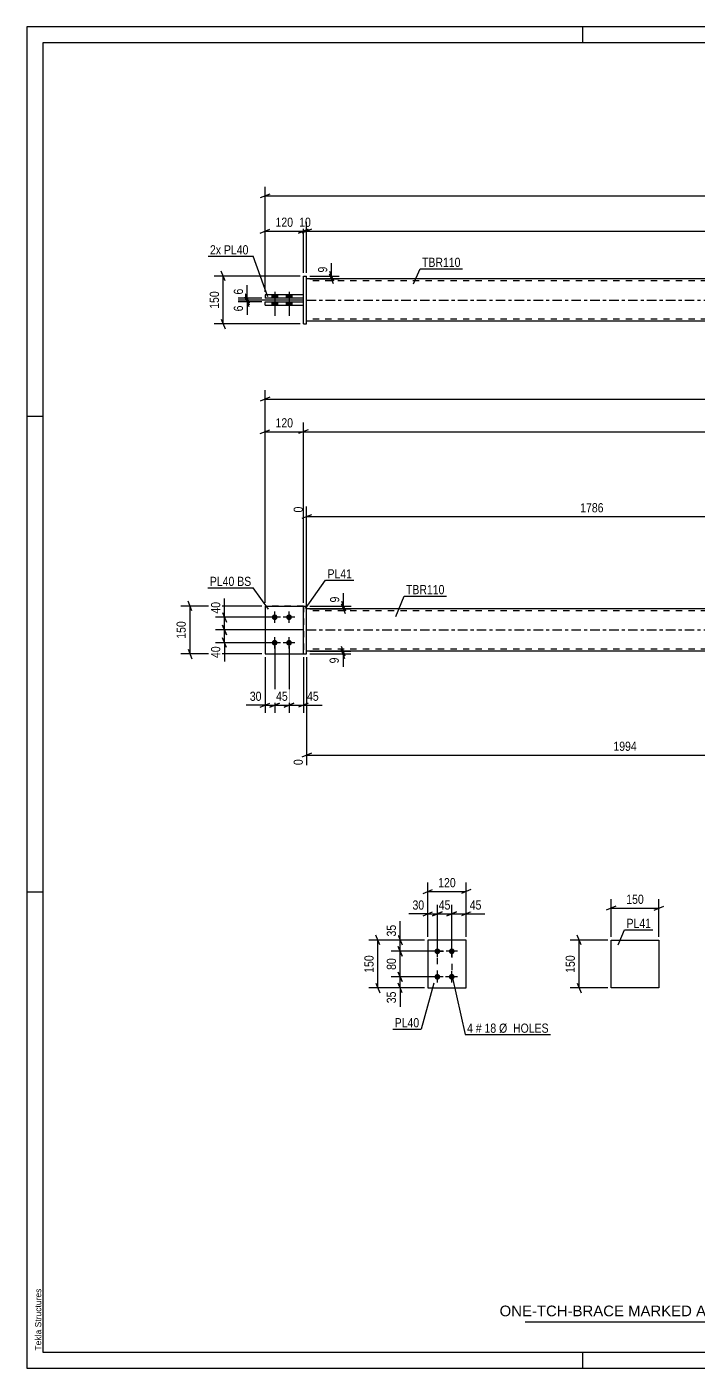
# Model space of a CAD drawing. Header units: millimetres. Extents: x 0 to 594, y 0 to 420.
# Drawn here: x 0 to 210.1, y 0 to 420 of the extents above; entities that cross this region are included whole.
import ezdxf

# ---------------------------------------------------------------- set-up
doc = ezdxf.new("R2010")
doc.units = ezdxf.units.MM
doc.linetypes.add('DXK_LINE_DOT2', pattern=[3.9198, 1.9599, -1.9599])
doc.linetypes.add('DXK_LINE_DOT3', pattern=[5.9187, 2.979, -0.9799, 0.9799, -0.9799])
doc.styles.add('Arial', font='ARIAL.TTF', dxfattribs={"height": 0.2})
doc.styles.add('Arial Narrow', font='ARIALN.TTF', dxfattribs={"height": 0.2})

# ---------------------------------------------------------------- blocks, each defined once
blk = doc.blocks.new('Unknown-581559896-1128')
at = {"color": 5, "linetype": 'Continuous'}
for p, q in [((594, 420), (0, 420)), ((0, 420), (0, 0)), ((174, 415), (174, 420)), ((589, 415), (5, 415)), ((5, 415), (5, 5)), ((5, 298), (0, 298)), ((5, 149), (0, 149)), ((5, 5), (589, 5)), ((174, 0), (174, 5)), ((0, 0), (594, 0))]:
    blk.add_line(p, q, dxfattribs=at)
at = {"color": 174, "linetype": 'Continuous', "style": 'Arial'}
blk.add_text('Tekla Structures', height=1.9102, rotation=90, dxfattribs=at).set_placement((4.5, 5.5))
blk = doc.blocks.new('Part-581559896-1555 - 1539')
at = {"color": 2, "linetype": 'Continuous'}
for p, q in [((125.51, 134.04), (125.51, 119.04)), ((137.51, 134.04), (125.51, 134.04)), ((137.51, 119.04), (137.51, 134.04)), ((125.51, 119.04), (137.51, 119.04))]:
    blk.add_line(p, q, dxfattribs=at)
blk = doc.blocks.new('Bolt-581559896-1560 - 1539')
at = {"linetype": 'Continuous'}
for points in [[(128.51, 129.64, -1), (128.51, 131.44, -1)], [(133.01, 129.64, -1), (133.01, 131.44, -1)], [(128.51, 121.64, -1), (128.51, 123.44, -1)], [(133.01, 121.64, -1), (133.01, 123.44, -1)]]:
    blk.add_hatch(color=1, dxfattribs=at).paths.add_polyline_path(points)
at = {"color": 1, "linetype": 'Continuous'}
for p, q in [((130.31, 130.54), (126.71, 130.54)), ((128.51, 128.74), (128.51, 132.34)), ((134.81, 130.54), (131.21, 130.54)), ((133.01, 128.74), (133.01, 132.34)), ((130.31, 122.54), (126.71, 122.54)), ((128.51, 120.74), (128.51, 124.34)), ((134.81, 122.54), (131.21, 122.54)), ((133.01, 120.74), (133.01, 124.34))]:
    blk.add_line(p, q, dxfattribs=at)
blk = doc.blocks.new('Bolt-581559896-1912 - 1907')
at = {"linetype": 'Continuous'}
for points in [[(77.58, 234.24, -1), (77.58, 236.04, -1)], [(82.08, 234.24, -1), (82.08, 236.04, -1)], [(77.58, 226.24, -1), (77.58, 228.04, -1)], [(82.08, 226.24, -1), (82.08, 228.04, -1)]]:
    blk.add_hatch(color=1, dxfattribs=at).paths.add_polyline_path(points)
at = {"color": 1, "linetype": 'Continuous'}
for p, q in [((77.58, 233.34), (77.58, 236.94)), ((82.08, 233.34), (82.08, 236.94)), ((79.38, 235.14), (75.78, 235.14)), ((83.88, 235.14), (80.28, 235.14)), ((79.38, 227.14), (75.78, 227.14)), ((77.58, 225.34), (77.58, 228.94)), ((83.88, 227.14), (80.28, 227.14)), ((82.08, 225.34), (82.08, 228.94))]:
    blk.add_line(p, q, dxfattribs=at)
blk = doc.blocks.new('Part-581559896-1923 - 1907')
at = {"color": 2, "linetype": 'Continuous'}
for p, q in [((86.58, 223.64), (86.58, 238.64)), ((86.58, 238.64), (87.58, 238.64)), ((87.58, 223.64), (87.58, 238.64)), ((86.58, 223.64), (87.58, 223.64))]:
    blk.add_line(p, q, dxfattribs=at)
blk = doc.blocks.new('Part-581559896-1928 - 1907')
at = {"color": 7, "linetype": 'DXK_LINE_DOT2'}
for p, q in [((74.58, 238.64), (74.58, 223.64)), ((74.58, 238.64), (86.58, 238.64)), ((86.58, 238.64), (86.58, 223.64)), ((74.58, 223.64), (86.58, 223.64))]:
    blk.add_line(p, q, dxfattribs=at)
blk = doc.blocks.new('Part-581559896-1933 - 1907')
at = {"color": 2, "linetype": 'Continuous'}
for p, q in [((74.58, 238.64), (74.58, 223.64)), ((74.58, 238.64), (86.58, 238.64)), ((74.58, 223.64), (86.58, 223.64))]:
    blk.add_line(p, q, dxfattribs=at)
at = {"color": 7, "linetype": 'DXK_LINE_DOT2'}
for q in [(74.58, 238.64), (86.58, 223.64)]:
    blk.add_line((86.58, 238.64), q, dxfattribs=at)
blk = doc.blocks.new('Part-581559896-1943 - 1907')
at = {"linetype": 'Continuous'}
blk.add_hatch(color=2, dxfattribs=at).paths.add_polyline_path([(426, 224.54), (425.2, 225.94), (426.8, 225.94)])
at = {"color": 2, "linetype": 'Continuous'}
for p, q in [((456, 237.74), (87.58, 237.74)), ((456, 224.54), (87.58, 224.54)), ((426, 224.54), (425.2, 225.94)), ((425.2, 225.94), (426.8, 225.94)), ((426.8, 225.94), (426, 224.54))]:
    blk.add_line(p, q, dxfattribs=at)
at = {"color": 7, "linetype": 'DXK_LINE_DOT2'}
for p, q in [((87.58, 224.54), (87.58, 237.74)), ((456, 237.14), (87.58, 237.14)), ((270.55, 237.74), (270.55, 237.14)), ((298.48, 237.74), (298.48, 237.14)), ((456, 237.74), (456, 224.54)), ((456, 225.14), (87.58, 225.14)), ((286.09, 224.54), (286.09, 225.14)), ((314.01, 224.54), (314.01, 225.14))]:
    blk.add_line(p, q, dxfattribs=at)
at = {"color": 7, "linetype": 'DXK_LINE_DOT3'}
blk.add_line((87.58, 231.14), (456, 231.14), dxfattribs=at)
at = {"color": 2, "linetype": 'Continuous'}
blk.add_circle((426, 225.44), 1, dxfattribs=at)
blk = doc.blocks.new('Bolt-581559896-2355 - 2348')
at = {"linetype": 'Continuous'}
for points in [[(76.68, 335.05), (78.48, 335.05), (78.48, 336.05), (76.68, 336.05)], [(76.68, 335.05), (78.48, 335.05), (78.48, 336.05), (76.68, 336.05)], [(81.18, 335.05), (82.98, 335.05), (82.98, 336.05), (81.18, 336.05)], [(81.18, 335.05), (82.98, 335.05), (82.98, 336.05), (81.18, 336.05)], [(76.68, 332.85), (78.48, 332.85), (78.48, 333.85), (76.68, 333.85)], [(76.68, 332.85), (78.48, 332.85), (78.48, 333.85), (76.68, 333.85)], [(81.18, 332.85), (82.98, 332.85), (82.98, 333.85), (81.18, 333.85)], [(81.18, 332.85), (82.98, 332.85), (82.98, 333.85), (81.18, 333.85)]]:
    blk.add_hatch(color=1, dxfattribs=at).paths.add_polyline_path(points)
at = {"color": 1, "linetype": 'Continuous'}
for p, q in [((76.68, 336.05), (76.68, 335.05)), ((76.68, 336.05), (76.68, 335.05)), ((77.58, 337.05), (77.58, 329.55)), ((77.58, 337.05), (77.58, 329.55)), ((78.48, 336.05), (78.48, 335.05)), ((78.48, 336.05), (78.48, 335.05)), ((81.18, 336.05), (81.18, 335.05)), ((81.18, 336.05), (81.18, 335.05)), ((82.08, 337.05), (82.08, 329.55)), ((82.08, 337.05), (82.08, 329.55)), ((82.98, 336.05), (82.98, 335.05)), ((82.98, 336.05), (82.98, 335.05)), ((76.68, 333.85), (76.68, 332.85)), ((76.68, 333.85), (76.68, 332.85)), ((78.48, 333.85), (78.48, 332.85)), ((78.48, 333.85), (78.48, 332.85)), ((81.18, 333.85), (81.18, 332.85)), ((81.18, 333.85), (81.18, 332.85)), ((82.98, 333.85), (82.98, 332.85)), ((82.98, 333.85), (82.98, 332.85))]:
    blk.add_line(p, q, dxfattribs=at)
blk = doc.blocks.new('Part-581559896-2362 - 2348')
at = {"color": 2, "linetype": 'Continuous'}
for p, q in [((74.58, 336.05), (74.58, 335.05)), ((86.58, 336.05), (74.58, 336.05)), ((86.58, 335.05), (86.58, 336.05)), ((86.58, 335.05), (74.58, 335.05))]:
    blk.add_line(p, q, dxfattribs=at)
blk = doc.blocks.new('Part-581559896-2357 - 2348')
at = {"color": 2, "linetype": 'Continuous'}
for p, q in [((86.58, 326.95), (86.58, 341.95)), ((86.58, 341.95), (87.58, 341.95)), ((87.58, 326.95), (87.58, 341.95)), ((86.58, 326.95), (87.58, 326.95))]:
    blk.add_line(p, q, dxfattribs=at)
blk = doc.blocks.new('Part-581559896-2367 - 2348')
at = {"color": 2, "linetype": 'Continuous'}
for p, q in [((74.58, 332.85), (74.58, 333.85)), ((74.58, 333.85), (86.58, 333.85)), ((74.58, 332.85), (86.58, 332.85)), ((86.58, 332.85), (86.58, 333.85))]:
    blk.add_line(p, q, dxfattribs=at)
blk = doc.blocks.new('Part-581559896-2387 - 2348')
at = {"linetype": 'Continuous'}
blk.add_hatch(color=2, dxfattribs=at).paths.add_polyline_path([(426, 334.45), (425.2, 335.85), (426.8, 335.85)])
at = {"color": 2, "linetype": 'Continuous'}
for p, q in [((456, 341.05), (87.58, 341.05)), ((270.55, 335.05), (270.55, 335.15)), ((270.55, 335.15), (298.48, 335.15)), ((270.55, 333.85), (270.55, 333.75)), ((270.55, 333.75), (298.48, 333.75)), ((286.09, 335.15), (286.09, 335.05)), ((286.09, 333.75), (286.09, 333.85)), ((298.48, 335.15), (298.48, 333.75)), ((426, 334.45), (425.2, 335.85)), ((425.2, 335.85), (426.8, 335.85)), ((426.8, 335.85), (426, 334.45)), ((456, 327.85), (87.58, 327.85))]:
    blk.add_line(p, q, dxfattribs=at)
at = {"color": 7, "linetype": 'DXK_LINE_DOT2'}
for p, q in [((87.58, 327.85), (87.58, 341.05)), ((456, 340.45), (87.58, 340.45)), ((456, 327.85), (456, 341.05)), ((270.55, 335.15), (270.55, 333.85)), ((286.09, 335.15), (314.01, 335.15)), ((286.09, 335.05), (286.09, 335.15)), ((286.09, 333.85), (286.09, 335.05)), ((314.01, 333.75), (286.09, 333.75)), ((314.01, 335.15), (314.01, 333.75)), ((456, 328.45), (87.58, 328.45))]:
    blk.add_line(p, q, dxfattribs=at)
at = {"color": 7, "linetype": 'DXK_LINE_DOT3'}
blk.add_line((87.58, 334.45), (456, 334.45), dxfattribs=at)
at = {"color": 2, "linetype": 'Continuous'}
blk.add_circle((426, 335.35), 1, dxfattribs=at)
blk = doc.blocks.new('Part-581559896-1515 - 1499')
at = {"color": 2, "linetype": 'Continuous'}
for p, q in [((182.87, 134.04), (197.87, 134.04)), ((182.87, 119.04), (182.87, 134.04)), ((197.87, 134.04), (197.87, 119.04)), ((197.87, 119.04), (182.87, 119.04))]:
    blk.add_line(p, q, dxfattribs=at)
blk = doc.blocks.new('Rectangle-581559896-1675 - 1539')
at = {"color": 1, "linetype": 'DXK_LINE_DOT2'}
blk.add_lwpolyline([(128.51, 130.54), (133.01, 130.54), (133.01, 122.54), (128.51, 122.54), (128.51, 130.54)], close=True, dxfattribs=at)
blk = doc.blocks.new('StraightDimension-581559896-1562 - 1539')
at = {"color": 7, "linetype": 'Continuous'}
for p, q in [((125.51, 135.04), (125.51, 152.09)), ((137.51, 135.04), (137.51, 152.09)), ((124.01, 148.64), (127.01, 149.84)), ((125.51, 149.24), (137.51, 149.24)), ((139.01, 149.84), (136.01, 148.64))]:
    blk.add_line(p, q, dxfattribs=at)
at = {"color": 0}
blk.add_wipeout([(134.85, 149.99), (134.85, 154.19), (128.16, 154.19), (128.16, 149.99)], dxfattribs=at)
at = {"color": 3, "style": 'Arial Narrow'}
blk.add_text('120', height=2.863, dxfattribs=at).set_placement((128.76, 150.59))
blk = doc.blocks.new('StraightDimension-581559896-1662 - 1539')
at = {"color": 7, "linetype": 'Continuous'}
for p, q in [((127.51, 122.54), (114.03, 122.54)), ((116.28, 124.04), (117.48, 121.04)), ((116.88, 119.04), (116.88, 122.54)), ((124.51, 119.04), (114.03, 119.04)), ((117.48, 117.54), (116.28, 120.54))]:
    blk.add_line(p, q, dxfattribs=at)
at = {"color": 0}
blk.add_wipeout([(116.13, 118.51), (111.93, 118.51), (111.93, 113.66), (116.13, 113.66)], dxfattribs=at)
at = {"color": 7, "linetype": 'Continuous'}
blk.add_line((116.88, 119.04), (116.88, 113.13), dxfattribs=at)
blk.add_line((116.88, 119.04), (116.88, 113.13), dxfattribs=at)
at = {"color": 3, "style": 'Arial Narrow'}
blk.add_text('35', height=2.863, rotation=90.0002, dxfattribs=at).set_placement((115.53, 114.26))
blk = doc.blocks.new('StraightDimension-581559896-1598 - 1539')
at = {"color": 7, "linetype": 'Continuous'}
for p, q in [((127.01, 141.64), (130.01, 142.84)), ((128.51, 131.54), (128.51, 145.09)), ((134.51, 142.84), (131.51, 141.64)), ((133.01, 131.54), (133.01, 145.09)), ((128.51, 142.24), (133.01, 142.24))]:
    blk.add_line(p, q, dxfattribs=at)
at = {"color": 0}
blk.add_wipeout([(133.18, 142.99), (133.18, 147.19), (128.33, 147.19), (128.33, 142.99)], dxfattribs=at)
at = {"color": 3, "style": 'Arial Narrow'}
blk.add_text('45', height=2.863, dxfattribs=at).set_placement((128.93, 143.59))
blk = doc.blocks.new('StraightDimension-581559896-1582 - 1539')
at = {"color": 7, "linetype": 'Continuous'}
for p, q in [((131.51, 141.64), (134.51, 142.84)), ((133.01, 131.54), (133.01, 145.09)), ((139.01, 142.84), (136.01, 141.64)), ((137.51, 135.04), (137.51, 145.09)), ((133.01, 142.24), (137.51, 142.24))]:
    blk.add_line(p, q, dxfattribs=at)
at = {"color": 0}
blk.add_wipeout([(142.89, 142.99), (142.89, 147.19), (138.03, 147.19), (138.03, 142.99)], dxfattribs=at)
at = {"color": 7, "linetype": 'Continuous'}
blk.add_line((137.51, 142.24), (143.41, 142.24), dxfattribs=at)
blk.add_line((137.51, 142.24), (143.41, 142.24), dxfattribs=at)
at = {"color": 3, "style": 'Arial Narrow'}
blk.add_text('45', height=2.863, dxfattribs=at).set_placement((138.63, 143.59))
blk = doc.blocks.new('StraightDimension-581559896-1608 - 1539')
at = {"color": 7, "linetype": 'Continuous'}
for p, q in [((124.01, 141.64), (127.01, 142.84)), ((125.51, 135.04), (125.51, 145.09)), ((130.01, 142.84), (127.01, 141.64)), ((128.51, 131.54), (128.51, 145.09)), ((125.51, 142.24), (128.51, 142.24))]:
    blk.add_line(p, q, dxfattribs=at)
at = {"color": 0}
blk.add_wipeout([(124.98, 142.99), (124.98, 147.19), (120.12, 147.19), (120.12, 142.99)], dxfattribs=at)
at = {"color": 7, "linetype": 'Continuous'}
blk.add_line((125.51, 142.24), (119.6, 142.24), dxfattribs=at)
blk.add_line((125.51, 142.24), (119.6, 142.24), dxfattribs=at)
at = {"color": 3, "style": 'Arial Narrow'}
blk.add_text('30', height=2.863, dxfattribs=at).set_placement((120.72, 143.59))
blk = doc.blocks.new('StraightDimension-581559896-1622 - 1539')
at = {"color": 7, "linetype": 'Continuous'}
for p, q in [((110.48, 132.54), (109.28, 135.54)), ((124.51, 134.04), (107.03, 134.04)), ((109.88, 119.04), (109.88, 134.04)), ((124.51, 119.04), (107.03, 119.04)), ((109.28, 120.54), (110.48, 117.54))]:
    blk.add_line(p, q, dxfattribs=at)
at = {"color": 0}
blk.add_wipeout([(109.13, 129.88), (104.93, 129.88), (104.93, 123.19), (109.13, 123.19)], dxfattribs=at)
at = {"color": 3, "style": 'Arial Narrow'}
blk.add_text('150', height=2.863, rotation=90.0002, dxfattribs=at).set_placement((108.53, 123.79))
blk = doc.blocks.new('StraightDimension-581559896-1639 - 1539')
at = {"color": 7, "linetype": 'Continuous'}
for p, q in [((116.28, 135.54), (117.48, 132.54)), ((124.51, 134.04), (114.03, 134.04)), ((127.51, 130.54), (114.03, 130.54)), ((117.48, 129.04), (116.28, 132.04)), ((116.88, 130.54), (116.88, 134.04))]:
    blk.add_line(p, q, dxfattribs=at)
at = {"color": 0}
blk.add_wipeout([(116.13, 139.42), (111.93, 139.42), (111.93, 134.56), (116.13, 134.56)], dxfattribs=at)
at = {"color": 7, "linetype": 'Continuous'}
blk.add_line((116.88, 134.04), (116.88, 139.94), dxfattribs=at)
blk.add_line((116.88, 134.04), (116.88, 139.94), dxfattribs=at)
at = {"color": 3, "style": 'Arial Narrow'}
blk.add_text('35', height=2.863, rotation=90.0002, dxfattribs=at).set_placement((115.53, 135.16))
blk = doc.blocks.new('StraightDimension-581559896-1652 - 1539')
at = {"color": 7, "linetype": 'Continuous'}
for p, q in [((127.51, 130.54), (114.03, 130.54)), ((116.28, 132.04), (117.48, 129.04)), ((116.88, 122.54), (116.88, 130.54)), ((127.51, 122.54), (114.03, 122.54)), ((117.48, 121.04), (116.28, 124.04))]:
    blk.add_line(p, q, dxfattribs=at)
at = {"color": 0}
blk.add_wipeout([(116.13, 128.96), (111.93, 128.96), (111.93, 124.11), (116.13, 124.11)], dxfattribs=at)
at = {"color": 3, "style": 'Arial Narrow'}
blk.add_text('80', height=2.863, rotation=90.0002, dxfattribs=at).set_placement((115.53, 124.71))
blk = doc.blocks.new('StraightDimension-581559896-2163 - 1907')
at = {"color": 7, "linetype": 'Continuous'}
for p, q in [((98.53, 240.14), (99.73, 237.14)), ((88.58, 238.64), (101.53, 238.64)), ((88.58, 237.74), (101.53, 237.74)), ((99.73, 236.24), (98.53, 239.24)), ((99.13, 237.74), (99.13, 238.64))]:
    blk.add_line(p, q, dxfattribs=at)
at = {"color": 0}
blk.add_wipeout([(98.38, 242.19), (94.18, 242.19), (94.18, 239.16), (98.38, 239.16)], dxfattribs=at)
at = {"color": 7, "linetype": 'Continuous'}
blk.add_line((99.13, 238.64), (99.13, 242.72), dxfattribs=at)
blk.add_line((99.13, 238.64), (99.13, 242.72), dxfattribs=at)
at = {"color": 3, "style": 'Arial Narrow'}
blk.add_text('9', height=2.86, rotation=90.0002, dxfattribs=at).set_placement((97.78, 239.76))
blk = doc.blocks.new('StraightDimension-581559896-2239 - 1907')
at = {"color": 7, "linetype": 'Continuous'}
for p, q in [((82.08, 226.14), (82.08, 205.21)), ((86.58, 222.64), (86.58, 205.21)), ((80.58, 207.01), (83.58, 208.21)), ((82.08, 207.61), (86.58, 207.61)), ((88.08, 208.21), (85.08, 207.01))]:
    blk.add_line(p, q, dxfattribs=at)
at = {"color": 0}
blk.add_wipeout([(91.96, 208.36), (91.96, 212.56), (87.1, 212.56), (87.1, 208.36)], dxfattribs=at)
at = {"color": 7, "linetype": 'Continuous'}
blk.add_line((86.58, 207.61), (92.48, 207.61), dxfattribs=at)
blk.add_line((86.58, 207.61), (92.48, 207.61), dxfattribs=at)
at = {"color": 3, "style": 'Arial Narrow'}
blk.add_text('45', height=2.863, dxfattribs=at).set_placement((87.7, 208.96))
blk = doc.blocks.new('StraightDimension-581559896-2253 - 1907')
at = {"color": 7, "linetype": 'Continuous'}
for p, q in [((266.15, 248.18), (266.15, 275.24)), ((87.58, 238.74), (87.58, 269.76)), ((89.08, 267.23), (86.08, 266.03)), ((87.58, 266.63), (266.15, 266.63)), ((264.65, 266.03), (267.65, 267.23))]:
    blk.add_line(p, q, dxfattribs=at)
at = {"color": 0, "linetype": 'Continuous'}
for points in [[(265.55, 275.84), (261.35, 275.84), (261.35, 267.33), (265.55, 267.33)], [(86.98, 270.36), (82.78, 270.36), (82.78, 267.33), (86.98, 267.33)]]:
    blk.add_wipeout(points, dxfattribs=at)
at = {"color": 0}
blk.add_wipeout([(181.12, 267.38), (181.12, 271.58), (172.61, 271.58), (172.61, 267.38)], dxfattribs=at)
at = {"color": 3, "linetype": 'Continuous', "style": 'Arial Narrow'}
for s, height, p in [('1786', 2.863, (264.95, 267.93)), ('0', 2.86, (86.38, 267.93))]:
    blk.add_text(s, height=height, rotation=90.0002, dxfattribs=at).set_placement(p)
at = {"color": 3, "style": 'Arial Narrow'}
blk.add_text('1786', height=2.863, dxfattribs=at).set_placement((173.21, 267.98))
blk = doc.blocks.new('StraightDimension-581559896-1990 - 1907')
at = {"color": 7, "linetype": 'Continuous'}
for p, q in [((86.58, 239.64), (86.58, 296.07)), ((456, 239.64), (456, 296.07)), ((88.08, 293.82), (85.08, 292.62)), ((86.58, 293.22), (456, 293.22)), ((454.5, 292.62), (457.5, 293.82))]:
    blk.add_line(p, q, dxfattribs=at)
at = {"color": 0}
blk.add_wipeout([(275.54, 293.97), (275.54, 298.17), (267.03, 298.17), (267.03, 293.97)], dxfattribs=at)
at = {"color": 3, "style": 'Arial Narrow'}
blk.add_text('3694', height=2.863, dxfattribs=at).set_placement((267.63, 294.57))
blk = doc.blocks.new('StraightDimension-581559896-2001 - 1907')
at = {"color": 7, "linetype": 'Continuous'}
for p, q in [((74.58, 239.64), (74.58, 296.07)), ((86.58, 239.64), (86.58, 296.07)), ((73.08, 292.62), (76.08, 293.82)), ((74.58, 293.22), (86.58, 293.22)), ((88.08, 293.82), (85.08, 292.62))]:
    blk.add_line(p, q, dxfattribs=at)
at = {"color": 0}
blk.add_wipeout([(83.92, 293.97), (83.92, 298.17), (77.24, 298.17), (77.24, 293.97)], dxfattribs=at)
at = {"color": 3, "style": 'Arial Narrow'}
blk.add_text('120', height=2.863, dxfattribs=at).set_placement((77.84, 294.57))
blk = doc.blocks.new('StraightDimension-581559896-2073 - 1907')
at = {"color": 7, "linetype": 'Continuous'}
for p, q in [((51.68, 237.14), (50.48, 240.14)), ((73.58, 238.64), (48.23, 238.64)), ((51.08, 223.64), (51.08, 238.64)), ((73.58, 223.64), (48.23, 223.64)), ((50.48, 225.14), (51.68, 222.14))]:
    blk.add_line(p, q, dxfattribs=at)
at = {"color": 0}
blk.add_wipeout([(50.33, 234.48), (46.13, 234.48), (46.13, 227.8), (50.33, 227.8)], dxfattribs=at)
at = {"color": 3, "style": 'Arial Narrow'}
blk.add_text('150', height=2.863, rotation=90.0002, dxfattribs=at).set_placement((49.73, 228.4))
blk = doc.blocks.new('StraightDimension-581559896-2215 - 1907')
at = {"color": 7, "linetype": 'Continuous'}
for p, q in [((87.58, 222.64), (87.58, 188.83)), ((286.93, 223.54), (286.93, 183.35)), ((89.08, 192.56), (86.08, 191.36)), ((87.58, 191.96), (286.93, 191.96)), ((285.43, 191.36), (288.43, 192.56))]:
    blk.add_line(p, q, dxfattribs=at)
at = {"color": 0}
blk.add_wipeout([(191.51, 192.71), (191.51, 196.91), (183, 196.91), (183, 192.71)], dxfattribs=at)
at = {"color": 0, "linetype": 'Continuous'}
for points in [[(86.98, 191.26), (82.78, 191.26), (82.78, 188.23), (86.98, 188.23)], [(286.33, 191.26), (282.13, 191.26), (282.13, 182.75), (286.33, 182.75)]]:
    blk.add_wipeout(points, dxfattribs=at)
at = {"color": 3, "style": 'Arial Narrow'}
blk.add_text('1994', height=2.863, dxfattribs=at).set_placement((183.6, 193.31))
at = {"color": 3, "linetype": 'Continuous', "style": 'Arial Narrow'}
for s, height, p in [('0', 2.86, (86.38, 188.83)), ('1994', 2.863, (285.73, 183.35))]:
    blk.add_text(s, height=height, rotation=90.0002, dxfattribs=at).set_placement(p)
blk = doc.blocks.new('StraightDimension-581559896-2304 - 1907')
at = {"color": 7, "linetype": 'Continuous'}
for p, q in [((76.08, 303.99), (73.08, 302.79)), ((74.58, 239.64), (74.58, 306.24)), ((74.58, 303.39), (469, 303.39)), ((467.5, 302.79), (470.5, 303.99)), ((469, 239.64), (469, 306.24))]:
    blk.add_line(p, q, dxfattribs=at)
at = {"color": 0}
blk.add_wipeout([(276.04, 304.14), (276.04, 308.34), (267.53, 308.34), (267.53, 304.14)], dxfattribs=at)
at = {"color": 3, "style": 'Arial Narrow'}
blk.add_text('3944', height=2.863, dxfattribs=at).set_placement((268.13, 304.74))
blk = doc.blocks.new('StraightDimension-581559896-2136 - 1907')
at = {"color": 7, "linetype": 'Continuous'}
for p, q in [((61.28, 236.64), (62.48, 233.64)), ((76.58, 235.14), (59.03, 235.14)), ((86.58, 231.14), (59.03, 231.14)), ((62.48, 229.64), (61.28, 232.64)), ((61.88, 231.14), (61.88, 235.14))]:
    blk.add_line(p, q, dxfattribs=at)
at = {"color": 0}
blk.add_wipeout([(61.13, 240.52), (56.93, 240.52), (56.93, 235.66), (61.13, 235.66)], dxfattribs=at)
at = {"color": 7, "linetype": 'Continuous'}
blk.add_line((61.88, 235.14), (61.88, 241.04), dxfattribs=at)
blk.add_line((61.88, 235.14), (61.88, 241.04), dxfattribs=at)
at = {"color": 3, "style": 'Arial Narrow'}
blk.add_text('40', height=2.863, rotation=90.0002, dxfattribs=at).set_placement((60.53, 236.26))
blk = doc.blocks.new('StraightDimension-581559896-2149 - 1907')
at = {"color": 7, "linetype": 'Continuous'}
for p, q in [((86.58, 231.14), (59.03, 231.14)), ((61.28, 232.64), (62.48, 229.64)), ((61.88, 227.14), (61.88, 231.14)), ((76.58, 227.14), (59.03, 227.14)), ((62.48, 225.64), (61.28, 228.64))]:
    blk.add_line(p, q, dxfattribs=at)
at = {"color": 0}
blk.add_wipeout([(61.13, 226.61), (56.93, 226.61), (56.93, 221.76), (61.13, 221.76)], dxfattribs=at)
at = {"color": 7, "linetype": 'Continuous'}
blk.add_line((61.88, 227.14), (61.88, 221.23), dxfattribs=at)
blk.add_line((61.88, 227.14), (61.88, 221.23), dxfattribs=at)
at = {"color": 3, "style": 'Arial Narrow'}
blk.add_text('40', height=2.863, rotation=90.0002, dxfattribs=at).set_placement((60.53, 222.36))
blk = doc.blocks.new('StraightDimension-581559896-2172 - 1907')
at = {"color": 7, "linetype": 'Continuous'}
for p, q in [((88.58, 224.54), (101.38, 224.54)), ((88.58, 223.64), (101.38, 223.64)), ((98.38, 226.04), (99.58, 223.04)), ((99.58, 222.14), (98.38, 225.14)), ((98.98, 223.64), (98.98, 224.54))]:
    blk.add_line(p, q, dxfattribs=at)
at = {"color": 0}
blk.add_wipeout([(98.23, 223.11), (94.03, 223.11), (94.03, 220.08), (98.23, 220.08)], dxfattribs=at)
at = {"color": 7, "linetype": 'Continuous'}
blk.add_line((98.98, 223.64), (98.98, 219.56), dxfattribs=at)
blk.add_line((98.98, 223.64), (98.98, 219.56), dxfattribs=at)
at = {"color": 3, "style": 'Arial Narrow'}
blk.add_text('9', height=2.86, rotation=90.0002, dxfattribs=at).set_placement((97.63, 220.68))
blk = doc.blocks.new('StraightDimension-581559896-2222 - 1907')
at = {"color": 7, "linetype": 'Continuous'}
for p, q in [((74.58, 222.64), (74.58, 205.21)), ((77.58, 226.14), (77.58, 205.21)), ((73.08, 207.01), (76.08, 208.21)), ((74.58, 207.61), (77.58, 207.61)), ((79.08, 208.21), (76.08, 207.01))]:
    blk.add_line(p, q, dxfattribs=at)
at = {"color": 0}
blk.add_wipeout([(74.05, 208.36), (74.05, 212.56), (69.2, 212.56), (69.2, 208.36)], dxfattribs=at)
at = {"color": 7, "linetype": 'Continuous'}
blk.add_line((74.58, 207.61), (68.67, 207.61), dxfattribs=at)
blk.add_line((74.58, 207.61), (68.67, 207.61), dxfattribs=at)
at = {"color": 3, "style": 'Arial Narrow'}
blk.add_text('30', height=2.863, dxfattribs=at).set_placement((69.8, 208.96))
blk = doc.blocks.new('StraightDimension-581559896-2232 - 1907')
at = {"color": 7, "linetype": 'Continuous'}
for p, q in [((77.58, 226.14), (77.58, 205.21)), ((82.08, 226.14), (82.08, 205.21)), ((76.08, 207.01), (79.08, 208.21)), ((77.58, 207.61), (82.08, 207.61)), ((83.58, 208.21), (80.58, 207.01))]:
    blk.add_line(p, q, dxfattribs=at)
at = {"color": 0}
blk.add_wipeout([(82.26, 208.36), (82.26, 212.56), (77.4, 212.56), (77.4, 208.36)], dxfattribs=at)
at = {"color": 3, "style": 'Arial Narrow'}
blk.add_text('45', height=2.863, dxfattribs=at).set_placement((78, 208.96))
blk = doc.blocks.new('StraightDimension-581559896-2419 - 2348')
at = {"color": 7, "linetype": 'Continuous'}
for p, q in [((74.58, 337.05), (74.58, 358.89)), ((86.58, 342.95), (86.58, 358.89)), ((73.08, 355.44), (76.08, 356.64)), ((74.58, 356.04), (86.58, 356.04)), ((88.08, 356.64), (85.08, 355.44))]:
    blk.add_line(p, q, dxfattribs=at)
at = {"color": 0}
blk.add_wipeout([(83.92, 356.79), (83.92, 360.99), (77.24, 360.99), (77.24, 356.79)], dxfattribs=at)
at = {"color": 3, "style": 'Arial Narrow'}
blk.add_text('120', height=2.863, dxfattribs=at).set_placement((77.84, 357.39))
blk = doc.blocks.new('StraightDimension-581559896-2480 - 2348')
at = {"color": 7, "linetype": 'Continuous'}
for p, q in [((88.58, 341.95), (97.75, 341.95)), ((88.58, 341.05), (97.75, 341.05)), ((94.75, 343.45), (95.95, 340.45)), ((95.95, 339.55), (94.75, 342.55)), ((95.35, 341.05), (95.35, 341.95))]:
    blk.add_line(p, q, dxfattribs=at)
at = {"color": 0}
blk.add_wipeout([(94.6, 345.5), (90.4, 345.5), (90.4, 342.48), (94.6, 342.48)], dxfattribs=at)
at = {"color": 7, "linetype": 'Continuous'}
blk.add_line((95.35, 341.95), (95.35, 346.03), dxfattribs=at)
blk.add_line((95.35, 341.95), (95.35, 346.03), dxfattribs=at)
at = {"color": 3, "style": 'Arial Narrow'}
blk.add_text('9', height=2.86, rotation=90.0002, dxfattribs=at).set_placement((94, 343.08))
blk = doc.blocks.new('StraightDimension-581559896-2398 - 2348')
at = {"color": 7, "linetype": 'Continuous'}
for p, q in [((74.58, 337.05), (74.58, 369.9)), ((469, 337.05), (469, 369.9)), ((76.08, 367.65), (73.08, 366.45)), ((74.58, 367.05), (469, 367.05)), ((467.5, 366.45), (470.5, 367.65))]:
    blk.add_line(p, q, dxfattribs=at)
at = {"color": 0}
blk.add_wipeout([(276.04, 367.8), (276.04, 372), (267.53, 372), (267.53, 367.8)], dxfattribs=at)
at = {"color": 3, "style": 'Arial Narrow'}
blk.add_text('3944', height=2.863, dxfattribs=at).set_placement((268.13, 368.4))
blk = doc.blocks.new('StraightDimension-581559896-2409 - 2348')
at = {"color": 7, "linetype": 'Continuous'}
for p, q in [((86.58, 342.95), (86.58, 358.89)), ((87.58, 342.95), (87.58, 358.89)), ((85.08, 355.44), (88.08, 356.64)), ((89.08, 356.64), (86.08, 355.44)), ((86.58, 356.04), (87.58, 356.04))]:
    blk.add_line(p, q, dxfattribs=at)
at = {"color": 0}
blk.add_wipeout([(89.51, 356.79), (89.51, 360.99), (84.65, 360.99), (84.65, 356.79)], dxfattribs=at)
at = {"color": 3, "style": 'Arial Narrow'}
blk.add_text('10', height=2.863, dxfattribs=at).set_placement((85.25, 357.39))
blk = doc.blocks.new('StraightDimension-581559896-2429 - 2348')
at = {"color": 7, "linetype": 'Continuous'}
for p, q in [((87.58, 342.95), (87.58, 358.89)), ((456, 342.95), (456, 358.89)), ((89.08, 356.64), (86.08, 355.44)), ((87.58, 356.04), (456, 356.04)), ((454.5, 355.44), (457.5, 356.64))]:
    blk.add_line(p, q, dxfattribs=at)
at = {"color": 0}
blk.add_wipeout([(276.04, 356.79), (276.04, 360.99), (267.53, 360.99), (267.53, 356.79)], dxfattribs=at)
at = {"color": 3, "style": 'Arial Narrow'}
blk.add_text('3684', height=2.863, dxfattribs=at).set_placement((268.13, 357.39))
blk = doc.blocks.new('StraightDimension-581559896-2460 - 2348')
at = {"color": 7, "linetype": 'Continuous'}
for p, q in [((85.58, 341.95), (58.63, 341.95)), ((62.08, 340.45), (60.88, 343.45)), ((61.48, 326.95), (61.48, 341.95)), ((60.88, 328.45), (62.08, 325.45)), ((85.58, 326.95), (58.63, 326.95))]:
    blk.add_line(p, q, dxfattribs=at)
at = {"color": 0}
blk.add_wipeout([(60.73, 337.79), (56.53, 337.79), (56.53, 331.11), (60.73, 331.11)], dxfattribs=at)
at = {"color": 3, "style": 'Arial Narrow'}
blk.add_text('150', height=2.863, rotation=90.0002, dxfattribs=at).set_placement((60.13, 331.71))
blk = doc.blocks.new('StraightDimension-581559896-2491 - 2348')
at = {"color": 7, "linetype": 'Continuous'}
for p, q in [((86.58, 334.45), (66.14, 334.45)), ((73.58, 333.85), (66.14, 333.85)), ((68.39, 335.95), (69.59, 332.95)), ((69.59, 332.35), (68.39, 335.35)), ((68.99, 333.85), (68.99, 334.45))]:
    blk.add_line(p, q, dxfattribs=at)
at = {"color": 0}
blk.add_wipeout([(68.24, 333.33), (64.04, 333.33), (64.04, 330.3), (68.24, 330.3)], dxfattribs=at)
at = {"color": 7, "linetype": 'Continuous'}
blk.add_line((68.99, 333.85), (68.99, 329.77), dxfattribs=at)
blk.add_line((68.99, 333.85), (68.99, 329.77), dxfattribs=at)
at = {"color": 3, "style": 'Arial Narrow'}
blk.add_text('6', height=2.86, rotation=90.0002, dxfattribs=at).set_placement((67.64, 330.9))
blk = doc.blocks.new('StraightDimension-581559896-2507 - 2348')
at = {"color": 7, "linetype": 'Continuous'}
for p, q in [((68.39, 336.55), (69.59, 333.55)), ((73.58, 335.05), (66.14, 335.05)), ((86.58, 334.45), (66.14, 334.45)), ((69.59, 332.95), (68.39, 335.95)), ((68.99, 334.45), (68.99, 335.05))]:
    blk.add_line(p, q, dxfattribs=at)
at = {"color": 0}
blk.add_wipeout([(68.24, 338.6), (64.04, 338.6), (64.04, 335.58), (68.24, 335.58)], dxfattribs=at)
at = {"color": 7, "linetype": 'Continuous'}
blk.add_line((68.99, 335.05), (68.99, 339.13), dxfattribs=at)
blk.add_line((68.99, 335.05), (68.99, 339.13), dxfattribs=at)
at = {"color": 3, "style": 'Arial Narrow'}
blk.add_text('6', height=2.86, rotation=90.0002, dxfattribs=at).set_placement((67.64, 336.18))
blk = doc.blocks.new('StraightDimension-581559896-1517 - 1499')
at = {"color": 7, "linetype": 'Continuous'}
for p, q in [((173.47, 132.54), (172.27, 135.54)), ((181.87, 134.04), (170.02, 134.04)), ((172.87, 119.04), (172.87, 134.04)), ((181.87, 119.04), (170.02, 119.04)), ((172.27, 120.54), (173.47, 117.54))]:
    blk.add_line(p, q, dxfattribs=at)
at = {"color": 0}
blk.add_wipeout([(172.12, 129.88), (167.92, 129.88), (167.92, 123.19), (172.12, 123.19)], dxfattribs=at)
at = {"color": 3, "style": 'Arial Narrow'}
blk.add_text('150', height=2.863, rotation=90.0002, dxfattribs=at).set_placement((171.52, 123.79))
blk = doc.blocks.new('StraightDimension-581559896-1526 - 1499')
at = {"color": 7, "linetype": 'Continuous'}
for p, q in [((184.37, 144.64), (181.37, 143.44)), ((182.87, 135.04), (182.87, 146.89)), ((182.87, 144.04), (197.87, 144.04)), ((196.37, 143.44), (199.37, 144.64)), ((197.87, 135.04), (197.87, 146.89))]:
    blk.add_line(p, q, dxfattribs=at)
at = {"color": 0}
blk.add_wipeout([(193.71, 144.79), (193.71, 148.99), (187.03, 148.99), (187.03, 144.79)], dxfattribs=at)
at = {"color": 3, "style": 'Arial Narrow'}
blk.add_text('150', height=2.863, dxfattribs=at).set_placement((187.63, 145.39))
blk = doc.blocks.new('Unknown-581559896-4515')
at = {"color": 7, "linetype": 'Continuous'}
blk.add_line((156, 14.5), (226, 14.5), dxfattribs=at)
at = {"color": 7, "style": 'Arial'}
blk.add_text('ONE-TCH-BRACE MARKED AS TBR110', height=3.3428, dxfattribs=at).set_placement((147.99, 16.25))
blk = doc.blocks.new('Mark-581559896-1551 - 1539')
at = {"color": 0}
blk.add_wipeout([(122.83, 106.74), (122.83, 109.74), (115.15, 109.74), (115.15, 106.74)], dxfattribs=at)
blk.add_wipeout([(122.83, 106.74), (122.83, 109.74), (115.15, 109.74), (115.15, 106.74)], dxfattribs=at)
at = {"color": 30, "linetype": 'Continuous'}
for p in [(127.35, 120.54), (114.55, 106.14)]:
    blk.add_line(p, (123.43, 106.14), dxfattribs=at)
at = {"color": 3, "style": 'Arial Narrow'}
blk.add_text('PL40', height=2.863, dxfattribs=at).set_placement((115.15, 106.74))
blk = doc.blocks.new('Mark-581559896-1556 - 1539')
at = {"color": 0}
blk.add_wipeout([(139.63, 105.03), (139.63, 108.03), (137.8, 108.03), (137.8, 105.03)], dxfattribs=at)
blk.add_wipeout([(139.63, 105.03), (139.63, 108.03), (137.8, 108.03), (137.8, 105.03)], dxfattribs=at)
at = {"color": 7, "linetype": 'Continuous'}
blk.add_line((133.13, 122.69), (137.2, 104.43), dxfattribs=at)
at = {"color": 0}
blk.add_wipeout([(142.36, 105.03), (142.36, 108.03), (140.53, 108.03), (140.53, 105.03)], dxfattribs=at)
blk.add_wipeout([(142.36, 105.03), (142.36, 108.03), (140.53, 108.03), (140.53, 105.03)], dxfattribs=at)
at = {"color": 3, "style": 'Arial Narrow'}
blk.add_text('4', height=2.86, dxfattribs=at).set_placement((137.8, 105.03))
at = {"color": 0}
blk.add_wipeout([(146.92, 105.03), (146.92, 108.03), (143.26, 108.03), (143.26, 105.03)], dxfattribs=at)
blk.add_wipeout([(146.92, 105.03), (146.92, 108.03), (143.26, 108.03), (143.26, 105.03)], dxfattribs=at)
at = {"color": 3, "style": 'Arial Narrow'}
blk.add_text('#', height=2.86, dxfattribs=at).set_placement((140.53, 105.03))
at = {"color": 0}
blk.add_wipeout([(163.34, 105.03), (163.34, 108.03), (147.82, 108.03), (147.82, 105.03)], dxfattribs=at)
blk.add_wipeout([(163.34, 105.03), (163.34, 108.03), (147.82, 108.03), (147.82, 105.03)], dxfattribs=at)
at = {"color": 7, "linetype": 'Continuous'}
blk.add_line((137.2, 104.43), (163.94, 104.43), dxfattribs=at)
at = {"color": 3, "style": 'Arial Narrow'}
for s, p in [('18', (143.26, 105.03)), ('Ø  HOLES', (147.82, 105.03))]:
    blk.add_text(s, height=2.863, dxfattribs=at).set_placement(p)
blk = doc.blocks.new('Mark-581559896-1919 - 1907')
at = {"color": 0}
blk.add_wipeout([(101.78, 247.29), (101.78, 250.29), (94.11, 250.29), (94.11, 247.29)], dxfattribs=at)
blk.add_wipeout([(101.78, 247.29), (101.78, 250.29), (94.11, 250.29), (94.11, 247.29)], dxfattribs=at)
at = {"color": 30, "linetype": 'Continuous'}
for p, q in [((87.22, 237.83), (93.51, 246.69)), ((93.51, 246.69), (102.38, 246.69))]:
    blk.add_line(p, q, dxfattribs=at)
at = {"color": 3, "style": 'Arial Narrow'}
blk.add_text('PL41', height=2.863, dxfattribs=at).set_placement((94.11, 247.29))
blk = doc.blocks.new('Mark-581559896-1939 - 1907')
at = {"color": 0}
blk.add_wipeout([(130.73, 242.35), (130.73, 245.35), (118.68, 245.35), (118.68, 242.35)], dxfattribs=at)
blk.add_wipeout([(130.73, 242.35), (130.73, 245.35), (118.68, 245.35), (118.68, 242.35)], dxfattribs=at)
at = {"color": 30, "linetype": 'Continuous'}
for p, q in [((115.47, 235.4), (118.08, 241.75)), ((118.08, 241.75), (131.33, 241.75))]:
    blk.add_line(p, q, dxfattribs=at)
at = {"color": 3, "style": 'Arial Narrow'}
blk.add_text('TBR110', height=2.863, dxfattribs=at).set_placement((118.68, 242.35))
blk = doc.blocks.new('MarkSet-581559896-2333 - 1907')
at = {"color": 0}
blk.add_wipeout([(64.95, 244.93), (64.95, 247.93), (57.28, 247.93), (57.28, 244.93)], dxfattribs=at)
blk.add_wipeout([(64.95, 244.93), (64.95, 247.93), (57.28, 247.93), (57.28, 244.93)], dxfattribs=at)
blk.add_wipeout([(70.24, 244.93), (70.24, 247.93), (65.85, 247.93), (65.85, 244.93)], dxfattribs=at)
blk.add_wipeout([(70.24, 244.93), (70.24, 247.93), (65.85, 247.93), (65.85, 244.93)], dxfattribs=at)
at = {"color": 30, "linetype": 'Continuous'}
for p in [(56.68, 244.33), (75.61, 237.7)]:
    blk.add_line(p, (70.84, 244.33), dxfattribs=at)
at = {"color": 3, "style": 'Arial Narrow'}
for s, p in [('PL40', (57.28, 244.93)), ('BS', (65.85, 244.93))]:
    blk.add_text(s, height=2.863, dxfattribs=at).set_placement(p)
blk = doc.blocks.new('Mark-581559896-2383 - 2348')
at = {"color": 0}
blk.add_wipeout([(135.76, 344.83), (135.76, 347.83), (123.7, 347.83), (123.7, 344.83)], dxfattribs=at)
blk.add_wipeout([(135.76, 344.83), (135.76, 347.83), (123.7, 347.83), (123.7, 344.83)], dxfattribs=at)
at = {"color": 30, "linetype": 'Continuous'}
for p, q in [((121, 339.56), (123.1, 344.23)), ((123.1, 344.23), (136.36, 344.23))]:
    blk.add_line(p, q, dxfattribs=at)
at = {"color": 3, "style": 'Arial Narrow'}
blk.add_text('TBR110', height=2.863, dxfattribs=at).set_placement((123.7, 344.83))
blk = doc.blocks.new('MarkSet-581559896-2575 - 2348')
at = {"color": 0}
blk.add_wipeout([(60.8, 348.74), (60.8, 351.74), (57.32, 351.74), (57.32, 348.74)], dxfattribs=at)
blk.add_wipeout([(60.8, 348.74), (60.8, 351.74), (57.32, 351.74), (57.32, 348.74)], dxfattribs=at)
blk.add_wipeout([(69.37, 348.74), (69.37, 351.74), (61.7, 351.74), (61.7, 348.74)], dxfattribs=at)
blk.add_wipeout([(69.37, 348.74), (69.37, 351.74), (61.7, 351.74), (61.7, 348.74)], dxfattribs=at)
at = {"color": 30, "linetype": 'Continuous'}
for p in [(56.72, 348.14), (75.43, 335.43)]:
    blk.add_line(p, (70.87, 348.14), dxfattribs=at)
at = {"color": 3, "style": 'Arial Narrow'}
for s, p in [('2x', (57.32, 348.74)), ('PL40', (61.7, 348.74))]:
    blk.add_text(s, height=2.863, dxfattribs=at).set_placement(p)
blk = doc.blocks.new('Mark-581559896-1511 - 1499')
at = {"color": 0}
blk.add_wipeout([(195.38, 137.85), (195.38, 140.85), (187.71, 140.85), (187.71, 137.85)], dxfattribs=at)
blk.add_wipeout([(195.38, 137.85), (195.38, 140.85), (187.71, 140.85), (187.71, 137.85)], dxfattribs=at)
at = {"color": 30, "linetype": 'Continuous'}
for p, q in [((185.14, 132.57), (187.11, 137.25)), ((187.11, 137.25), (195.98, 137.25))]:
    blk.add_line(p, q, dxfattribs=at)
at = {"color": 3, "style": 'Arial Narrow'}
blk.add_text('PL41', height=2.863, dxfattribs=at).set_placement((187.71, 137.85))

msp = doc.modelspace()

# ---------------------------------------------------------------- block references
for name in ['Unknown-581559896-1128', 'Part-581559896-2357 - 2348', 'Part-581559896-2387 - 2348', 'Part-581559896-2362 - 2348', 'Bolt-581559896-2355 - 2348', 'Part-581559896-2367 - 2348', 'Part-581559896-1928 - 1907', 'Part-581559896-1933 - 1907', 'Bolt-581559896-1912 - 1907', 'Part-581559896-1923 - 1907', 'Part-581559896-1943 - 1907', 'Part-581559896-1555 - 1539', 'Bolt-581559896-1560 - 1539', 'Rectangle-581559896-1675 - 1539', 'Part-581559896-1515 - 1499', 'Unknown-581559896-4515']:
    msp.add_blockref(name, (0, 0))

# ---------------------------------------------------------------- next in the draw order: block references
for name in ['StraightDimension-581559896-2419 - 2348', 'StraightDimension-581559896-2163 - 1907', 'StraightDimension-581559896-2239 - 1907', 'StraightDimension-581559896-1562 - 1539', 'StraightDimension-581559896-1517 - 1499', 'StraightDimension-581559896-1662 - 1539', 'Mark-581559896-1556 - 1539']:
    msp.add_blockref(name, (0, 0))

# ---------------------------------------------------------------- next in the draw order: block references
for name in ['StraightDimension-581559896-2480 - 2348', 'StraightDimension-581559896-2253 - 1907', 'StraightDimension-581559896-2215 - 1907', 'StraightDimension-581559896-1598 - 1539', 'StraightDimension-581559896-1526 - 1499']:
    msp.add_blockref(name, (0, 0))

# ---------------------------------------------------------------- next in the draw order: block references
for name in ['StraightDimension-581559896-2398 - 2348', 'StraightDimension-581559896-1990 - 1907', 'StraightDimension-581559896-1582 - 1539', 'Mark-581559896-1511 - 1499']:
    msp.add_blockref(name, (0, 0))

# ---------------------------------------------------------------- next in the draw order: block references
for name in ['StraightDimension-581559896-2409 - 2348', 'StraightDimension-581559896-2001 - 1907', 'StraightDimension-581559896-1608 - 1539']:
    msp.add_blockref(name, (0, 0))

# ---------------------------------------------------------------- next in the draw order: block references
for name in ['StraightDimension-581559896-2429 - 2348', 'StraightDimension-581559896-2073 - 1907', 'StraightDimension-581559896-1622 - 1539']:
    msp.add_blockref(name, (0, 0))

# ---------------------------------------------------------------- next in the draw order: block references
for name in ['Mark-581559896-2383 - 2348', 'StraightDimension-581559896-2460 - 2348', 'StraightDimension-581559896-2304 - 1907', 'StraightDimension-581559896-1639 - 1539']:
    msp.add_blockref(name, (0, 0))

# ---------------------------------------------------------------- next in the draw order: block references
for name in ['StraightDimension-581559896-2491 - 2348', 'Mark-581559896-1939 - 1907', 'StraightDimension-581559896-2136 - 1907', 'StraightDimension-581559896-1652 - 1539']:
    msp.add_blockref(name, (0, 0))

# ---------------------------------------------------------------- next in the draw order: block references
for name in ['StraightDimension-581559896-2507 - 2348', 'MarkSet-581559896-2333 - 1907', 'Mark-581559896-1919 - 1907', 'StraightDimension-581559896-2149 - 1907', 'Mark-581559896-1551 - 1539']:
    msp.add_blockref(name, (0, 0))

# ---------------------------------------------------------------- next in the draw order: block references
for name in ['MarkSet-581559896-2575 - 2348', 'StraightDimension-581559896-2222 - 1907', 'StraightDimension-581559896-2172 - 1907']:
    msp.add_blockref(name, (0, 0))

# ---------------------------------------------------------------- next in the draw order: block references
msp.add_blockref('StraightDimension-581559896-2232 - 1907', (0, 0))

doc.saveas('drawing.dxf')
